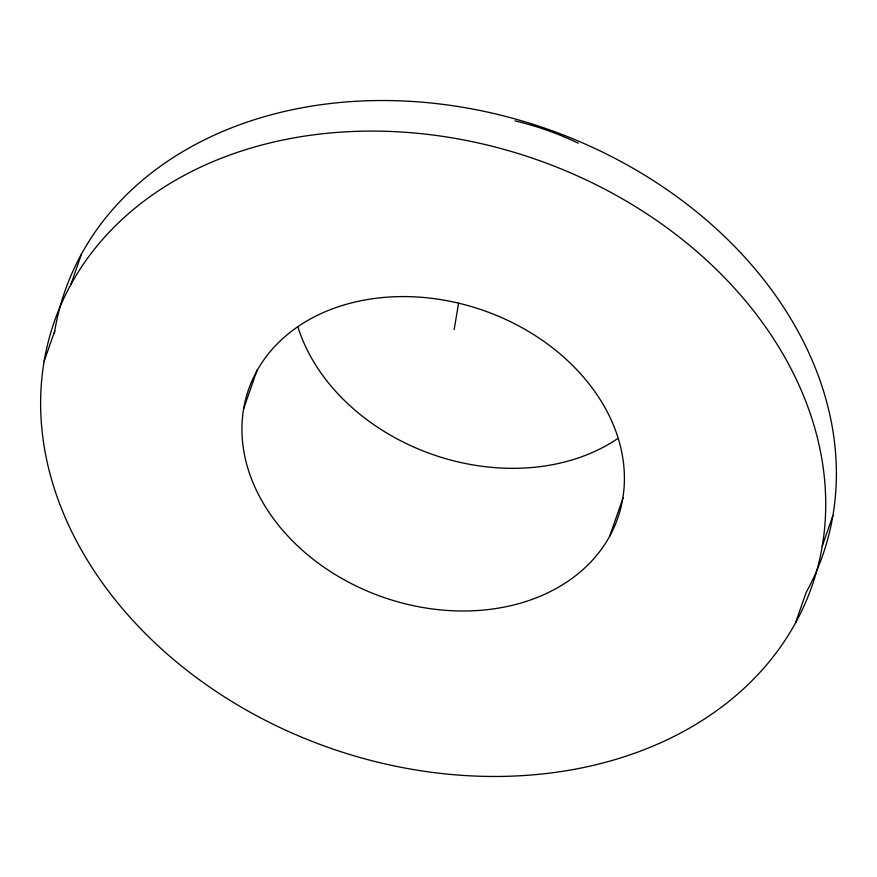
<?xml version="1.0" encoding="UTF-8"?>
<svg xmlns="http://www.w3.org/2000/svg" width="877" height="877" viewBox="0 0 877 877"><rect width="100%" height="100%" fill="white"/><g stroke="black" fill="none" stroke-linecap="round" stroke-linejoin="round"><path stroke-width="1.32" d="M454.154 329.588L458.616 303.157M44.102 361.401L54.758 330.826M70.873 284.521L81.528 253.946M243.631 408.781L257.06 370.215M609.679 536.253A195.483 151.918 19.2 0 0 408.693 296.645A195.483 151.918 19.2 0 0 281.155 528.469A195.483 151.918 19.2 0 0 609.679 536.253L623.108 497.687M795.472 623.054A401.249 311.828 19.2 0 0 382.909 131.221A401.249 311.828 19.2 0 0 121.147 607.081A401.249 311.828 19.2 0 0 795.472 623.054L806.127 592.479A401.249 311.828 19.2 0 0 544.76 128.174A401.249 311.828 19.2 0 0 54.319 333.457M822.242 546.174L832.898 515.599M514.996 120.851A246.919 191.899 19.2 0 1 578.316 143.203M617.759 438.522A195.483 151.918 19.2 0 1 298.005 327.176"/></g></svg>
